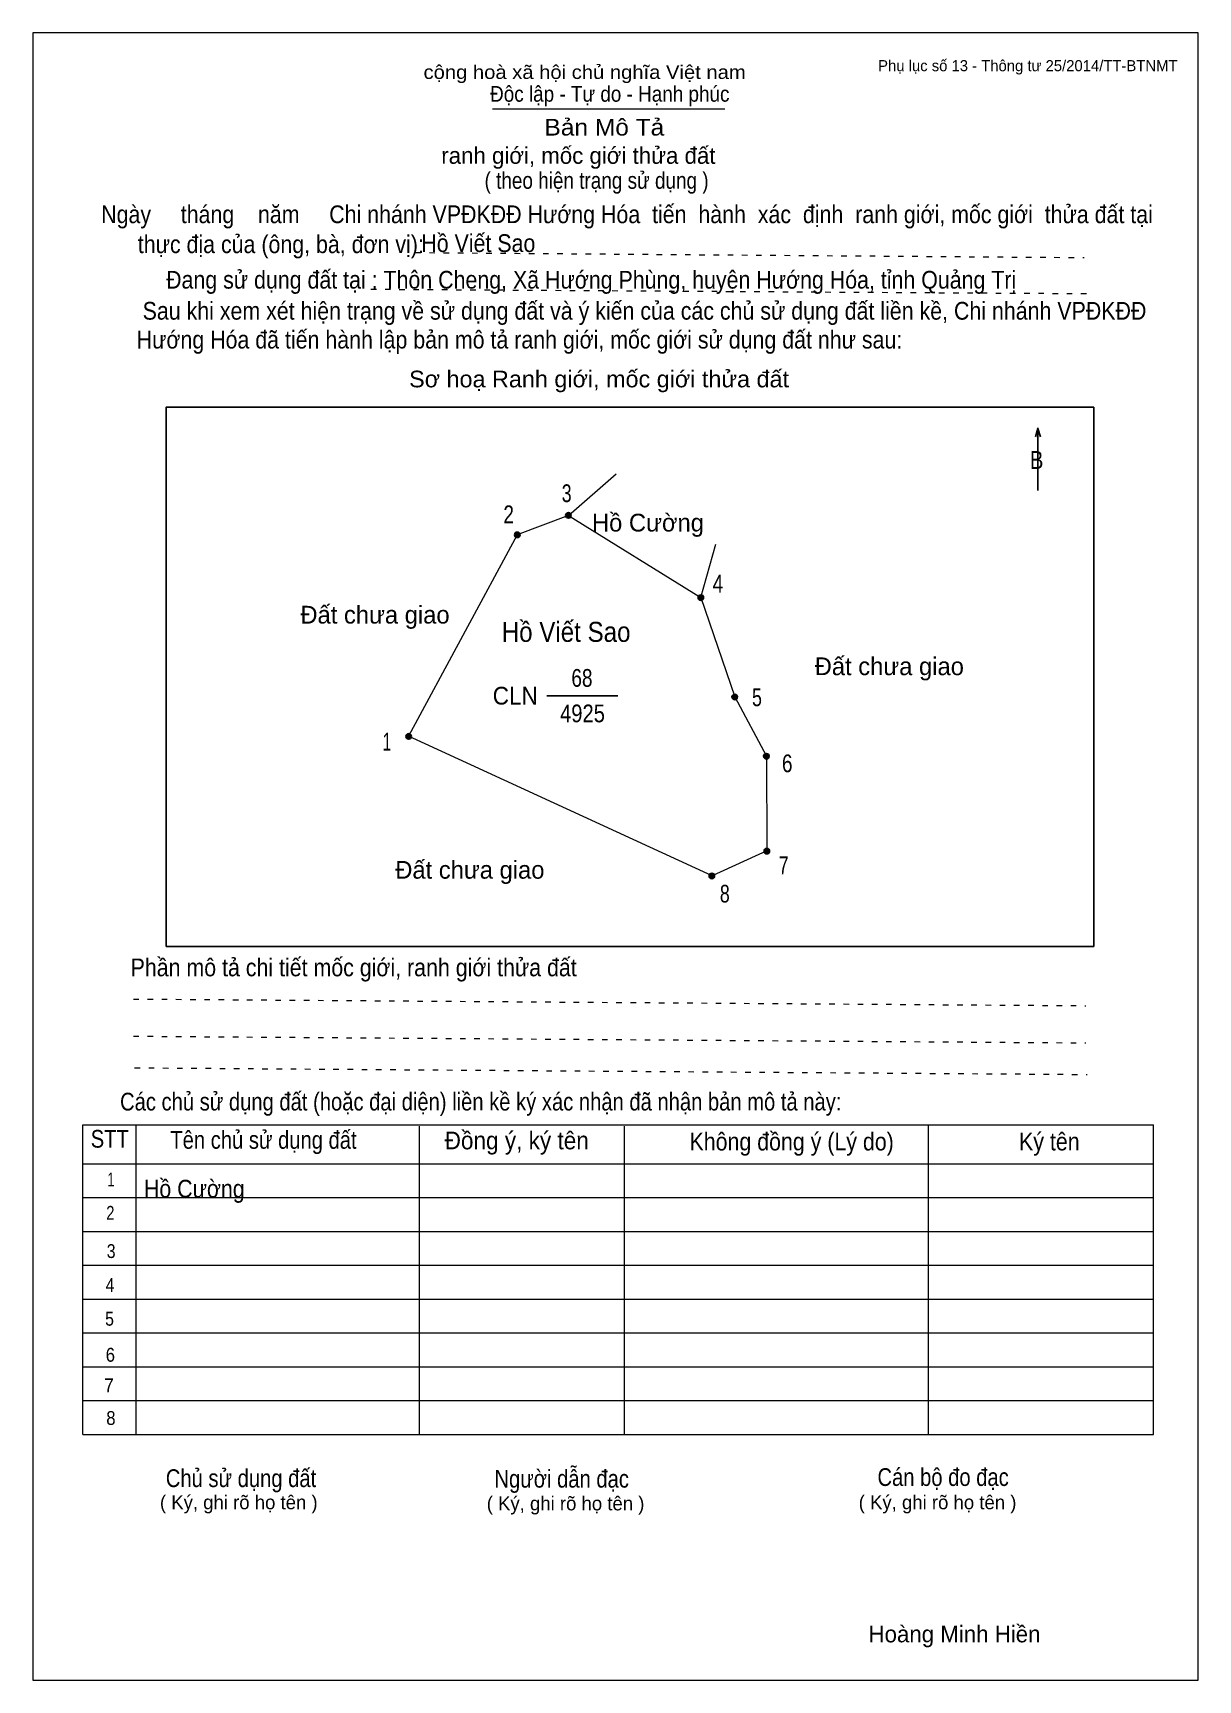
# Model space of a CAD drawing. Header units: centimetres. Extents: x 0 to 21, y 0 to 29.7.
import ezdxf
from ezdxf.enums import TextEntityAlignment as Align

# ---------------------------------------------------------------- set-up
doc = ezdxf.new("R2010")
doc.units = ezdxf.units.CM
doc.header["$LTSCALE"] = 0.13
doc.linetypes.add('DOTTED', pattern=[1.5, 0.3, -1.2])
for name, color, linetype, lineweight in [('1', 7, 'Continuous', 13), ('32', 7, 'Continuous', 25), ('33', 7, 'Continuous', 25), ('6', 7, 'Continuous', 13), ('62', 7, 'Continuous', 13)]:
    doc.layers.add(name, color=color, linetype=linetype, lineweight=lineweight)
for name, color, linetype in [('2', 7, 'Continuous'), ('34', 7, 'Continuous'), ('63', 7, 'Continuous')]:
    doc.layers.add(name, color=color, linetype=linetype)

msp = doc.modelspace()

# ---------------------------------------------------------------- hatches: boundary and pattern name
at = {"layer": '32'}
for points in [[(9.7014, 21, 1), (9.6014, 21, 1)], [(8.7789, 20.6493, 1), (8.6789, 20.6493, 1)], [(12.0874, 19.5186, 1), (11.9874, 19.5186, 1)], [(12.6998, 17.7265, 1), (12.5998, 17.7265, 1)], [(6.8221, 17.015, 1), (6.7221, 17.015, 1)], [(13.2701, 16.6572, 1), (13.1701, 16.6572, 1)], [(13.2779, 14.9463, 1), (13.1779, 14.9463, 1)], [(12.287, 14.5, 1), (12.187, 14.5, 1)]]:
    msp.add_hatch(color=256, dxfattribs=at).paths.add_polyline_path(points)

# ---------------------------------------------------------------- linework, layer by layer
at = {"layer": '1'}
msp.add_lwpolyline([(21, 0), (21, 29.7), (0, 29.7), (0, 0)], close=True, dxfattribs=at)
at = {"layer": '32'}
for centre in [(9.6514, 21), (8.7289, 20.6493), (12.0374, 19.5186), (12.6498, 17.7265), (6.7721, 17.015), (13.2201, 16.6572), (13.2279, 14.9463), (12.237, 14.5)]:
    msp.add_circle(centre, 0.05, dxfattribs=at)
at = {"layer": '33'}
msp.add_line((9.26, 17.75), (10.54, 17.75), dxfattribs=at)
at = {"layer": '6'}
msp.add_line((9.65, 21), (10.51, 21.75), dxfattribs=at)
for points in [[(9.65, 21), (8.73, 20.65), (6.77, 17.02)], [(9.65, 21), (12.04, 19.52), (12.31, 20.48)], [(12.04, 19.52), (12.65, 17.73), (13.22, 16.66), (13.23, 14.95)], [(13.23, 14.95), (12.24, 14.5), (6.77, 17.02)]]:
    msp.add_lwpolyline(points, dxfattribs=at)
at = {"layer": '62'}
for p, q in [((8.28, 28.33), (12.47, 28.33)), ((0.9, 10.01), (20.2, 10.01)), ((0.9, 4.43), (0.9, 10.01)), ((1.86, 4.43), (1.86, 10.01)), ((6.97, 4.43), (6.97, 9.99)), ((10.66, 4.43), (10.66, 9.99)), ((16.14, 4.43), (16.14, 10.01)), ((20.2, 4.43), (20.2, 10.01)), ((0.9, 9.31), (20.2, 9.31)), ((0.9, 8.7), (20.2, 8.7)), ((0.9, 8.09), (20.2, 8.09)), ((0.9, 7.48), (20.2, 7.48)), ((0.9, 6.87), (20.2, 6.87)), ((0.9, 6.26), (20.2, 6.26)), ((0.9, 5.65), (20.2, 5.65)), ((0.9, 5.04), (20.2, 5.04)), ((0.9, 4.43), (20.2, 4.43))]:
    msp.add_line(p, q, dxfattribs=at)
at = {"layer": '62', "linetype": 'DOTTED'}
for p, q in [((6.89, 25.74), (18.95, 25.65)), ((6.09, 25.08), (19.04, 25)), ((1.81, 12.28), (18.98, 12.16)), ((1.81, 11.61), (18.98, 11.49)), ((1.83, 11.04), (19, 10.92))]:
    msp.add_line(p, q, dxfattribs=at)
at = {"layer": '62', "lineweight": 25}
for p, q in [((18.11, 22.58), (18.11, 21.45)), ((18.11, 22.57), (18.07, 22.42)), ((18.11, 22.57), (18.16, 22.42))]:
    msp.add_line(p, q, dxfattribs=at)
msp.add_lwpolyline([(2.4, 13.23), (19.12, 13.23), (19.12, 22.95), (2.4, 22.95)], close=True, dxfattribs=at)

# ---------------------------------------------------------------- texts
at = {"layer": '2', "width": 0.9}
msp.add_text('Hồ Viết Sao', height=0.3613, dxfattribs=at).set_placement((9.61, 18.72), align=Align.CENTER)
at = {"layer": '32'}
for s, width, p in [('3', 0.75, (9.62, 21.24)), ('2', 0.8, (8.575, 20.86)), ('4', 0.8, (12.345, 19.61)), ('5', 0.75, (13.05, 17.56)), ('1', 0.65, (6.38, 16.76)), ('6', 0.8, (13.595, 16.37)), ('7', 0.75, (13.53, 14.53)), ('8', 0.75, (12.47, 14.02))]:
    msp.add_text(s, height=0.32, dxfattribs=dict(at, width=width)).set_placement(p, align=Align.CENTER)
at = {"layer": '33'}
for s, p in [('Hồ Cường', (11.085, 20.71)), ('Đất chưa giao', (6.165, 19.05)), ('Đất chưa giao', (15.435, 18.12)), ('Đất chưa giao', (7.875, 14.45))]:
    msp.add_text(s, height=0.32, dxfattribs=at).set_placement(p, align=Align.CENTER)
for s, width, p in [('68', 0.8, (9.895, 17.91)), ('4925', 0.85, (9.905, 17.27))]:
    msp.add_text(s, height=0.32, dxfattribs=dict(at, width=width)).set_placement(p, align=Align.CENTER)
at = {"layer": '33', "width": 0.95}
msp.add_text('CLN', height=0.32, dxfattribs=at).set_placement((9.1, 17.59), align=Align.RIGHT)
at = {"layer": '34', "width": 0.9}
for s, p in [('Hồ Viết Sao', (7, 25.75)), ('Hồ Cường', (2, 8.7))]:
    msp.add_text(s, height=0.32, dxfattribs=at).set_placement(p)
at = {"layer": '62'}
for s, height, width, p in [('cộng hoà xã hội chủ nghĩa Việt nam', 0.2474, 1.1, (7.04, 28.87)), ('Độc lập - Tự do - Hạnh phúc', 0.2828, 0.9, (8.24, 28.46)), ('Bản Mô Tả', 0.3, 1.1, (9.22, 27.85)), ('( theo hiện trạng sử dụng )', 0.3, 0.85, (8.14, 26.89)), ('Ngày     tháng    năm     Chi nhánh VPĐKĐĐ Hướng Hóa  tiến  hành  xác  định  ranh giới, mốc giới  thửa đất tại ', 0.32, 0.9, (1.23, 26.27)), ('thực địa của (ông, bà, đơn vị): ', 0.32, 0.9, (1.89, 25.73)), ('Đang sử dụng đất tại : Thôn Cheng, Xã Hướng Phùng, huyện Hướng Hóa, tỉnh Quảng Trị', 0.32, 0.9, (2.4, 25.09)), (' Sau khi xem xét hiện trạng về sử dụng đất và ý kiến của các chủ sử dụng đất liền kề, Chi nhánh VPĐKĐĐ ', 0.32, 0.9, (1.87, 24.53)), ('Hướng Hóa đã tiến hành lập bản mô tả ranh giới, mốc giới sử dụng đất như sau:', 0.32, 0.9, (1.87, 24.01)), ('Sơ hoạ Ranh giới, mốc giới thửa đất', 0.3, 1.05, (6.78, 23.31)), ('B', 0.32, 0.85, (17.97, 21.84)), ('Phần mô tả chi tiết mốc giới, ranh giới thửa đất ', 0.32, 0.9, (1.76, 12.69)), ('Các chủ sử dụng đất (hoặc đại diện) liền kề ký xác nhận đã nhận bản mô tả này:', 0.32, 0.85, (1.57, 10.27))]:
    msp.add_text(s, height=height, dxfattribs=dict(at, width=width)).set_placement(p)
msp.add_text('ranh giới, mốc giới thửa đất', height=0.3, dxfattribs=at).set_placement((7.36, 27.34))
for s, height, width, p in [('STT', 0.32, 0.85, (1.385, 9.6)), ('Tên chủ sử dụng đất', 0.32, 0.85, (4.155, 9.58)), ('Đồng ý, ký tên', 0.32, 0.95, (8.72, 9.57)), ('Không đồng ý (Lý do)', 0.32, 0.9, (13.675, 9.55)), ('Ký tên', 0.32, 0.9, (18.32, 9.55)), ('1', 0.25, 0.7, (1.405, 8.9)), ('2', 0.25, 0.8, (1.395, 8.3)), ('3', 0.25, 0.85, (1.41, 7.61)), ('4', 0.25, 0.85, (1.39, 7)), ('5', 0.25, 0.85, (1.38, 6.39)), ('6', 0.25, 0.9, (1.395, 5.74)), ('7', 0.25, 0.95, (1.37, 5.19)), ('8', 0.25, 0.9, (1.405, 4.6)), ('Người dẫn đạc', 0.32, 0.85, (9.53, 3.47)), ('Chủ sử dụng đất', 0.32, 0.85, (3.75, 3.48)), ('Cán bộ đo đạc', 0.32, 0.85, (16.405, 3.5))]:
    msp.add_text(s, height=height, dxfattribs=dict(at, width=width)).set_placement(p, align=Align.CENTER)
for p in [(3.71, 3.08), (9.6, 3.06), (16.305, 3.08)]:
    msp.add_text('( Ký, ghi rõ họ tên )', height=0.25, dxfattribs=at).set_placement(p, align=Align.CENTER)
at = {"layer": '63'}
msp.add_text('Phụ lục số 13 - Thông tư 25/2014/TT-BTNMT', height=0.2, dxfattribs=at).set_placement((20.63, 29.01), align=Align.RIGHT)
msp.add_text('Hoàng Minh Hiền', height=0.3, dxfattribs=at).set_placement((16.61, 0.68), align=Align.CENTER)

doc.saveas('drawing.dxf')
